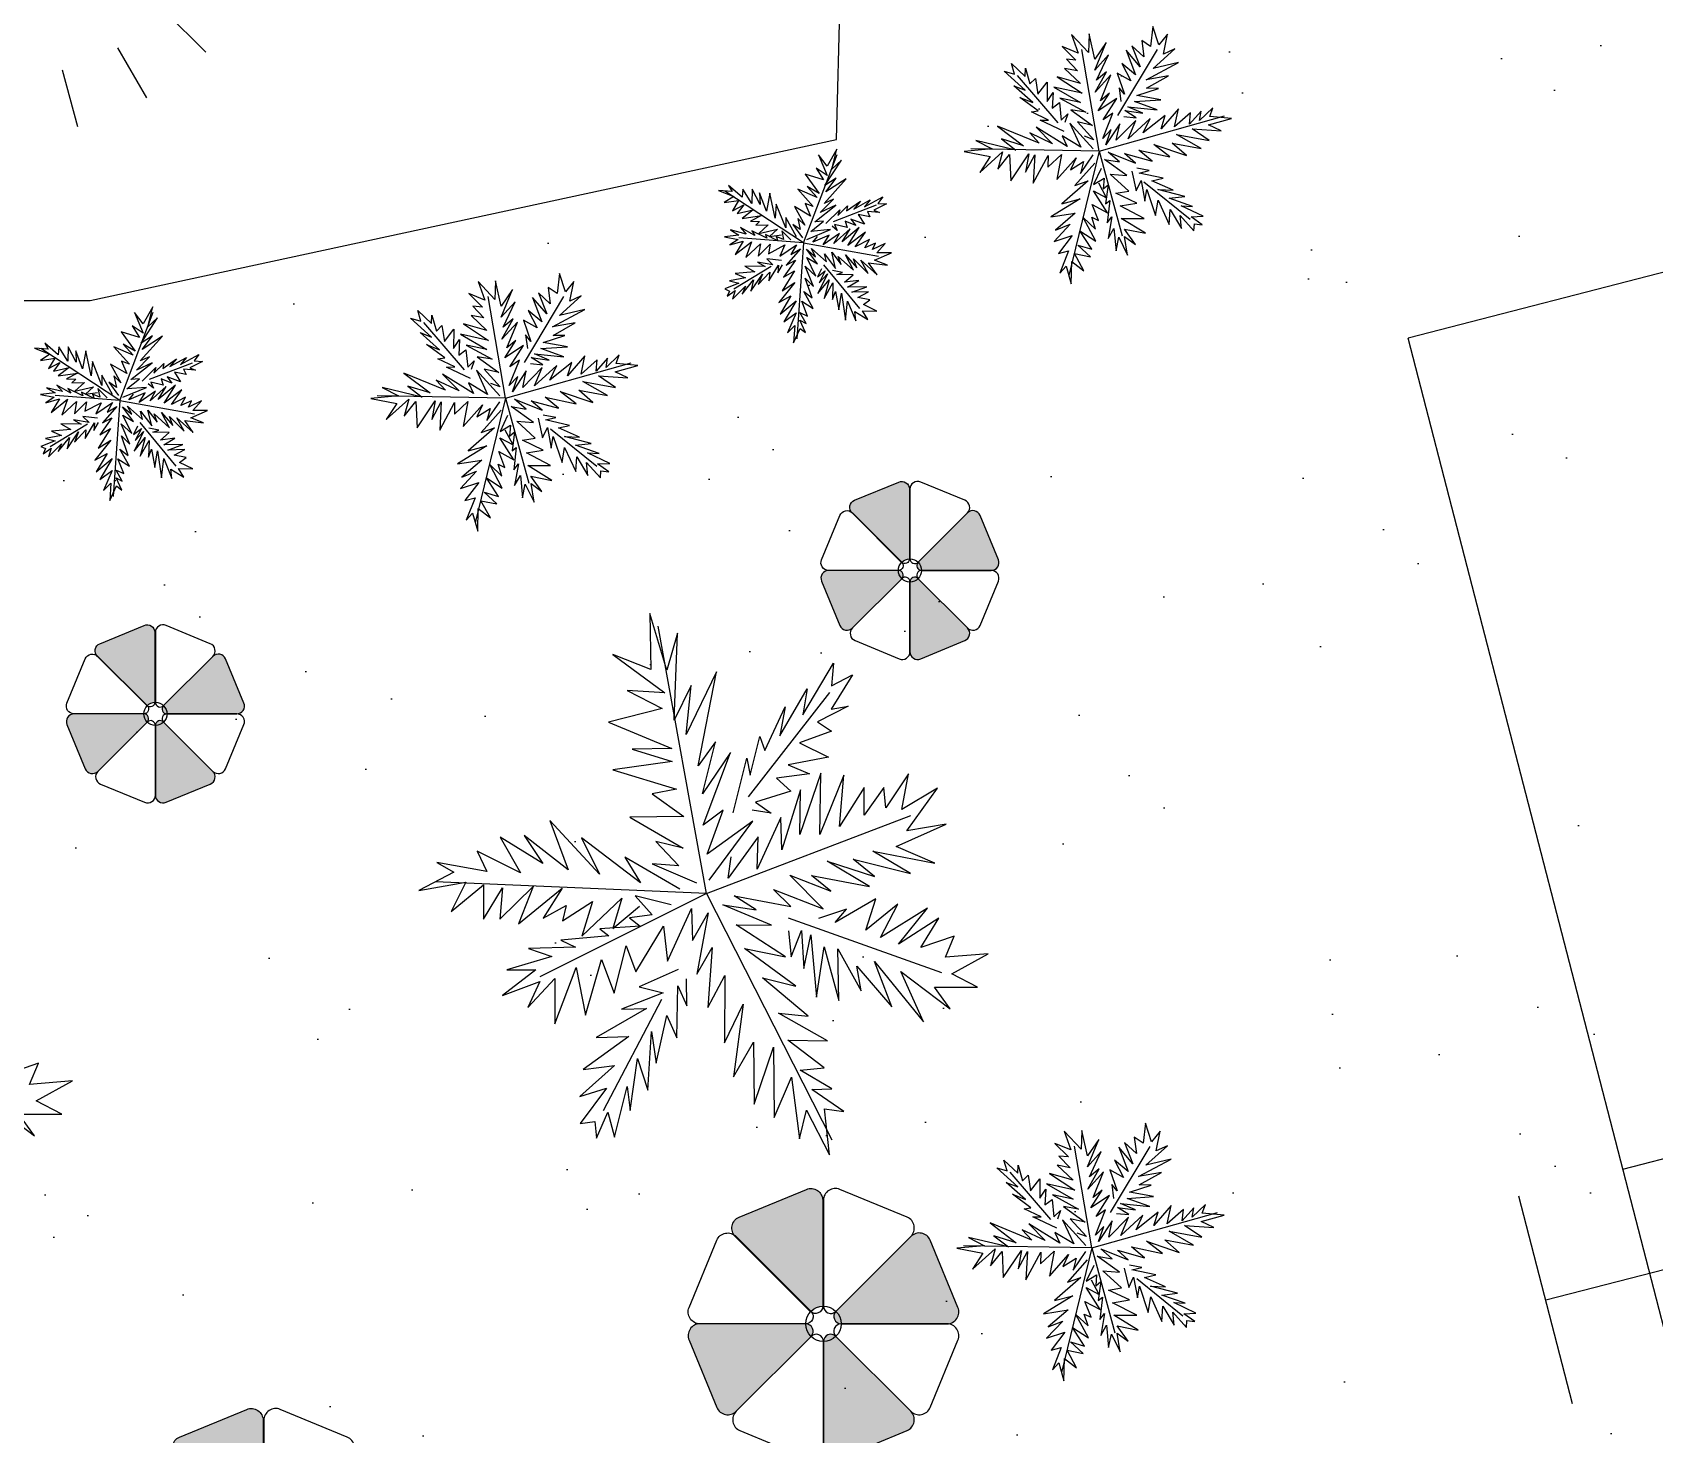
# Model space of a CAD drawing. Header units: millimetres. Extents: x 185 to 501, y 88 to 528.
# Drawn here: x 384.29 to 399.41, y 226.29 to 239.35 of the extents above; entities that cross this region are included whole.
import ezdxf

# ---------------------------------------------------------------- set-up
doc = ezdxf.new("R2010")
doc.units = ezdxf.units.MM
for name, color, linetype in [('arboles', 84, 'Continuous'), ('arena playa', 253, 'Continuous'), ('SITE_FURNISHINGS', 230, 'Continuous')]:
    doc.layers.add(name, color=color, linetype=linetype)
doc.styles.add('ATTR', font='romans.shx', dxfattribs={"width": 0.8, "height": 0.7})

# ---------------------------------------------------------------- blocks, each defined once
blk = doc.blocks.new('CLUMP1')
for p, q in [((1070.75, 2465.6), (1070.75, 2285.6)), ((885.4, 2257.375), (837.825, 2434.925)), ((1256.1, 2257.375), (1303.7, 2434.925)), ((711.55, 2187.775), (620.75, 2345.025)), ((1429.95, 2187.775), (1520.75, 2345.025)), ((562.975, 2073.4), (434.35, 2202)), ((1578.55, 2073.4), (1707.15, 2202)), ((448.45, 1924.875), (291.325, 2015.6)), ((1693.05, 1924.875), (1850.175, 2015.6)), ((374.4, 1752.2), (201.425, 1798.55)), ((1767.1, 1752.2), (1940.075, 1798.55)), ((170.75, 1565.6), (350.75, 1565.6)), ((1970.75, 1565.6), (1790.75, 1565.6)), ((20.75, 1490.6), (20.75, 1190.6)), ((-288.2, 1143.575), (-367.475, 1439.5)), ((329.7, 1143.575), (408.975, 1439.5)), ((1767.1, 1379.025), (1940.075, 1332.675)), ((-577.925, 1027.55), (-729.25, 1289.65)), ((619.425, 1027.55), (770.75, 1289.65)), ((-2229.25, 1190.6), (-2229.25, 950.6)), ((1693.05, 1206.325), (1850.175, 1115.6)), ((-2476.4, 912.975), (-2539.825, 1149.725)), ((-1982.1, 912.975), (-1918.65, 1149.725)), ((-2708.2, 820.15), (-2829.25, 1029.825)), ((-1750.3, 820.15), (-1629.25, 1029.825)), ((-825.575, 836.925), (-1039.9, 1051.275)), ((867.075, 836.925), (1081.4, 1051.275)), ((1578.55, 1057.825), (1707.15, 929.2)), ((1429.95, 943.45), (1520.75, 786.175)), ((-2906.3, 667.65), (-3077.775, 839.125)), ((-1552.2, 667.65), (-1380.725, 839.125)), ((-1016.4, 589.4), (-1278.3, 740.6)), ((1057.9, 589.4), (1319.8, 740.6)), ((-3058.975, 469.65), (-3268.475, 590.6)), ((-1139.825, 301.575), (-1428.125, 378.825)), ((1181.325, 301.575), (1469.625, 378.825)), ((-3157.725, 239.375), (-3388.35, 301.175)), ((-3429.25, -9.4), (-3189.25, -9.4)), ((-1479.25, -9.4), (-1179.25, -9.4)), ((1520.75, -9.4), (1220.75, -9.4)), ((-3157.725, -258.175), (-3388.35, -319.975)), ((-1139.825, -320.375), (-1428.125, -397.625)), ((1181.325, -320.375), (1469.625, -397.625)), ((-3058.975, -488.45), (-3268.475, -609.4)), ((-1016.4, -608.2), (-1278.3, -759.4)), ((1057.9, -608.2), (1319.8, -759.4)), ((-2906.3, -686.45), (-3077.775, -857.925)), ((-1552.2, -686.45), (-1380.725, -857.925)), ((-2708.2, -838.95), (-2829.25, -1048.625)), ((-1750.3, -838.95), (-1629.25, -1048.625)), ((-2476.4, -931.775), (-2539.825, -1168.5)), ((-1982.1, -931.775), (-1918.65, -1168.5)), ((-825.575, -855.725), (-1039.9, -1070.05)), ((867.075, -855.725), (1081.4, -1070.05)), ((-2229.25, -1209.4), (-2229.25, -969.4)), ((-577.925, -1046.35), (-729.25, -1308.425)), ((619.425, -1046.35), (770.75, -1308.425)), ((-288.2, -1162.375), (-367.475, -1458.275)), ((329.7, -1162.375), (408.975, -1458.275)), ((20.75, -1509.4), (20.75, -1209.4))]:
    blk.add_line(p, q)
for points in [[(1058.3, 1571.25), (1046.85, 1541.9), (1086.9, 1556.575)], [(0, 0), (-19.075, -48.9), (47.675, -24.45)], [(-2245.85, -1.875), (-2261.1, -41), (-2207.725, -21.425)]]:
    blk.add_lwpolyline(points, close=True)
at = {"style": 'ATTR', "width": 0.8, "flags": 9}
blk.add_attdef('ESTCODE', (0, 0), '', height=108, dxfattribs=at)

msp = doc.modelspace()

# ---------------------------------------------------------------- hatches: boundary and pattern name
for color, points in [(256, [(392.462, 235.098, 0.534511), (392.362, 235.164), (391.95, 234.994, 0.475071), (391.918, 234.886, -0.059116), (391.931, 234.876), (392.39, 234.416, -0.187719), (392.462, 234.448, 0.000562), (392.462, 234.448)]), (256, [(385.429, 233.761, 0.534511), (385.329, 233.828), (384.917, 233.657, 0.475071), (384.885, 233.549, -0.059116), (384.898, 233.539), (385.358, 233.08, -0.187719), (385.429, 233.111, 0.000562), (385.429, 233.111)]), (230, [(391.654, 228.47, 0.534511), (391.502, 228.571), (390.875, 228.312, 0.475071), (390.826, 228.148, -0.059116), (390.847, 228.132), (391.545, 227.434, -0.187719), (391.654, 227.482, 0.000562), (391.654, 227.482)]), (5, [(386.438, 226.419, 0.534511), (386.286, 226.52), (385.659, 226.261, 0.475071), (385.61, 226.097, -0.059116), (385.63, 226.081), (386.328, 225.383, -0.187719), (386.438, 225.431, 0.000562), (386.438, 225.431)])]:
    msp.add_hatch(color=color).paths.add_polyline_path(points)
h = msp.add_hatch(color=256)
edge = h.paths.add_edge_path()
edge.add_arc((392.575, 234.385), 0.0448, 135, 270)
edge.add_line((392.575, 234.34), (393.225, 234.34))
edge.add_arc((393.225, 234.412), 0.0723, 270, 382.5)
edge.add_line((393.291, 234.44), (393.121, 234.852))
edge.add_arc((393.054, 234.825), 0.0723, 22.5, 135)
edge.add_line((393.003, 234.876), (392.544, 234.416))
edge = h.paths.add_edge_path()
edge.add_arc((392.512, 234.232), 0.0448, 45, 180)
edge.add_line((392.467, 234.232), (392.467, 233.582))
edge.add_arc((392.539, 233.582), 0.0723, 180, 292.5)
edge.add_line((392.567, 233.515), (392.979, 233.686))
edge.add_arc((392.952, 233.753), 0.0723, 292.5, 405)
edge.add_line((393.003, 233.804), (392.544, 234.263))
edge = h.paths.add_edge_path()
edge.add_arc((391.88, 233.855), 0.0723, 202.5, 315)
edge.add_line((391.931, 233.804), (392.39, 234.263))
edge.add_arc((392.359, 234.295), 0.0448, 315, 450)
edge.add_line((392.359, 234.34), (391.709, 234.34))
edge.add_arc((391.709, 234.268), 0.0723, 90, 202.5)
edge.add_line((391.643, 234.24), (391.813, 233.828))
h = msp.add_hatch(color=256)
edge = h.paths.add_edge_path()
edge.add_arc((385.542, 233.048), 0.0448, 135, 270)
edge.add_line((385.542, 233.003), (386.192, 233.003))
edge.add_arc((386.192, 233.075), 0.0723, 270, 382.5)
edge.add_line((386.259, 233.103), (386.088, 233.515))
edge.add_arc((386.021, 233.488), 0.0723, 22.5, 135)
edge.add_line((385.97, 233.539), (385.511, 233.08))
edge = h.paths.add_edge_path()
edge.add_arc((385.479, 232.895), 0.0448, 45, 180)
edge.add_line((385.434, 232.895), (385.434, 232.245))
edge.add_arc((385.506, 232.245), 0.0723, 180, 292.5)
edge.add_line((385.534, 232.179), (385.946, 232.349))
edge.add_arc((385.919, 232.416), 0.0723, 292.5, 405)
edge.add_line((385.97, 232.467), (385.511, 232.927))
edge = h.paths.add_edge_path()
edge.add_arc((384.847, 232.519), 0.0723, 202.5, 315)
edge.add_line((384.898, 232.467), (385.358, 232.927))
edge.add_arc((385.326, 232.958), 0.0448, 315, 450)
edge.add_line((385.326, 233.003), (384.676, 233.003))
edge.add_arc((384.676, 232.931), 0.0723, 90, 202.5)
edge.add_line((384.61, 232.903), (384.78, 232.491))
h = msp.add_hatch(color=230)
edge = h.paths.add_edge_path()
edge.add_arc((391.825, 227.386), 0.0682, 135, 270)
edge.add_line((391.825, 227.318), (392.813, 227.318))
edge.add_arc((392.813, 227.428), 0.11, 270, 382.5)
edge.add_line((392.914, 227.47), (392.655, 228.097))
edge.add_arc((392.553, 228.054), 0.11, 22.5, 135)
edge.add_line((392.475, 228.132), (391.777, 227.434))
edge = h.paths.add_edge_path()
edge.add_arc((391.729, 227.153), 0.0682, 45, 180)
edge.add_line((391.661, 227.153), (391.661, 226.166))
edge.add_arc((391.771, 226.166), 0.11, 180, 292.5)
edge.add_line((391.813, 226.064), (392.44, 226.324))
edge.add_arc((392.398, 226.426), 0.11, 292.5, 405)
edge.add_line((392.475, 226.503), (391.777, 227.201))
edge = h.paths.add_edge_path()
edge.add_arc((390.769, 226.581), 0.11, 202.5, 315)
edge.add_line((390.847, 226.503), (391.545, 227.201))
edge.add_arc((391.496, 227.25), 0.0682, 315, 450)
edge.add_line((391.496, 227.318), (390.509, 227.318))
edge.add_arc((390.509, 227.208), 0.11, 90, 202.5)
edge.add_line((390.408, 227.166), (390.667, 226.539))
at = {"layer": 'arena playa'}
h = msp.add_hatch(dxfattribs=at)
h.set_pattern_fill('AR-SAND', color=256, scale=0.07, style=0)
h.set_pattern_definition([(37.5, (-1998.5492, 57.1), (-0.1120022, 3.4258927), [0, -2.70256, 0, -3.0226, 0, -2.88925]), (7.5, (-1998.5492, 57.1), (3.146663, 5.017776), [0, -1.45796, 0, -2.43586, 0, -0.93345]), (327.5, (-2000.7362, 57.1), (5.5369466, 0.0100603), [0, -0.889, 0, -3.2004, 0, -4.1783]), (317.5, (-2000.736, 57.1), (5.344895, 1.560505), [0, -0.4445, 0, -2.09804, 0, -2.4003])])
h.paths.add_polyline_path([(384.825, 236.855), (376.93, 236.855), (373.547, 232.348), (373.171, 227.091), (370.915, 220.143), (374.675, 215.449), (378.998, 203.807), (384.638, 202.117), (392.345, 206.248), (394.6, 210.942), (399.112, 213.383), (408.323, 211.881), (415.09, 216.012), (416.782, 220.143), (412.082, 227.278), (410.767, 232.724), (410.579, 238.732), (405.691, 245.868), (397.796, 247.558), (391.969, 245.68), (391.781, 238.357)])

# ---------------------------------------------------------------- linework, layer by layer
at = {"layer": 'arboles', "linetype": 'Continuous'}
for p, q in [((394.23, 238.248), (394.069, 239.196)), ((394.405, 238.579), (394.773, 239.194)), ((393.848, 238.512), (393.468, 238.952)), ((394.23, 238.248), (395.4, 238.576)), ((391.476, 237.392), (391.787, 238.217)), ((394.23, 238.248), (393.034, 238.268)), ((394.23, 238.248), (393.947, 237.088)), ((394.23, 238.248), (394.446, 237.457)), ((391.476, 237.392), (390.741, 237.876)), ((394.648, 237.963), (395.079, 237.615)), ((391.754, 237.591), (392.154, 237.746)), ((391.476, 237.392), (390.873, 237.439)), ((391.476, 237.392), (391.414, 236.499)), ((391.476, 237.392), (392.174, 237.269)), ((391.174, 237.173), (390.826, 236.96)), ((391.662, 237.188), (391.998, 236.78)), ((388.697, 235.946), (388.537, 236.894)), ((388.873, 236.277), (389.241, 236.892)), ((385.102, 235.923), (385.413, 236.747)), ((388.316, 236.209), (387.936, 236.65)), ((385.102, 235.923), (384.367, 236.407)), ((385.379, 236.122), (385.779, 236.276)), ((388.697, 235.946), (389.868, 236.274)), ((385.102, 235.923), (384.499, 235.969)), ((385.102, 235.923), (385.039, 235.029)), ((385.102, 235.923), (385.8, 235.799)), ((388.697, 235.946), (387.502, 235.966)), ((388.697, 235.946), (388.415, 234.785)), ((388.697, 235.946), (388.914, 235.154)), ((384.8, 235.703), (384.452, 235.491)), ((385.288, 235.719), (385.624, 235.311)), ((389.116, 235.66), (389.547, 235.312)), ((390.571, 231.33), (390.119, 233.821)), ((390.961, 232.231), (391.72, 233.202)), ((390.571, 231.33), (392.475, 232.056)), ((390.571, 231.33), (388.044, 231.437)), ((390.571, 231.33), (389.017, 230.553)), ((390.571, 231.33), (391.738, 229.034)), ((391.332, 231.102), (392.762, 230.592)), ((390.152, 230.342), (389.608, 229.303)), ((394.161, 228.026), (394, 228.974)), ((394.337, 228.357), (394.705, 228.972)), ((393.78, 228.29), (393.4, 228.73)), ((394.161, 228.026), (395.332, 228.354)), ((394.161, 228.026), (392.966, 228.046)), ((394.161, 228.026), (393.878, 226.865)), ((394.161, 228.026), (394.377, 227.234)), ((394.58, 227.74), (395.01, 227.393))]:
    msp.add_line(p, q, dxfattribs=at)
at = {"layer": 'arboles', "linetype": 'Continuous', "flags": 128}
for points in [[(394.248, 238.085), (394.178, 237.938), (394.276, 237.995), (394.269, 237.895), (394.314, 237.934), (394.29, 237.757), (394.329, 237.789), (394.306, 237.579), (394.35, 237.636), (394.314, 237.432), (394.368, 237.527), (394.388, 237.32), (394.413, 237.445), (394.495, 237.279), (394.467, 237.453), (394.569, 237.378), (394.466, 237.521), (394.661, 237.482), (394.437, 237.621), (394.65, 237.621), (394.425, 237.737), (394.581, 237.764), (394.387, 237.856), (394.507, 237.876), (394.334, 238.034), (394.489, 238.021), (394.281, 238.17), (394.421, 238.147), (394.314, 238.238), (394.57, 238.137), (394.468, 238.225), (394.723, 238.155), (394.6, 238.256), (394.889, 238.196), (394.739, 238.311), (395.044, 238.206), (394.912, 238.322), (395.18, 238.273), (394.951, 238.404), (395.255, 238.347), (395.096, 238.456), (395.368, 238.438), (395.251, 238.493), (395.463, 238.553), (395.261, 238.572), (395.289, 238.652), (395.166, 238.533), (395.18, 238.62), (395.073, 238.5), (395.083, 238.606), (394.933, 238.473), (394.97, 238.643), (394.808, 238.455), (394.847, 238.581), (394.642, 238.417), (394.707, 238.553), (394.5, 238.364), (394.571, 238.534), (394.39, 238.349), (394.422, 238.501), (394.293, 238.308), (394.343, 238.448), (394.264, 238.365), (394.359, 238.601), (394.269, 238.54), (394.396, 238.737), (394.222, 238.622), (394.326, 238.787), (394.243, 238.716), (394.34, 238.958), (394.194, 238.796), (394.3, 238.986), (394.207, 238.91), (394.319, 239.145), (394.191, 239.002), (394.296, 239.259), (394.19, 239.106), (394.137, 239.341), (394.132, 239.167), (393.974, 239.335), (394.036, 239.162), (393.887, 239.222), (394.014, 239.095), (393.925, 239.104), (394.027, 238.995), (393.908, 239.019), (394.055, 238.878), (393.838, 238.941), (394.072, 238.787), (393.809, 238.845), (394.055, 238.701), (393.864, 238.742), (394.106, 238.611), (393.966, 238.633), (394.168, 238.487), (394.029, 238.52), (394.182, 238.354), (394.093, 238.386)], [(394.461, 238.57), (394.576, 238.559), (394.47, 238.625), (394.637, 238.603), (394.498, 238.662), (394.772, 238.633), (394.56, 238.71), (394.806, 238.727), (394.581, 238.767), (394.782, 238.832), (394.673, 238.834), (394.878, 238.95), (394.667, 238.913), (394.97, 239.074), (394.734, 239.019), (394.936, 239.2), (394.829, 239.151), (394.867, 239.337), (394.787, 239.238), (394.732, 239.411), (394.71, 239.224), (394.627, 239.28), (394.647, 239.126), (394.536, 239.229), (394.613, 239.032), (394.483, 239.188), (394.569, 238.96), (394.441, 239.064), (394.525, 238.903), (394.398, 238.974), (394.466, 238.778), (394.417, 238.838), (394.433, 238.71)], [(393.904, 238.432), (393.68, 238.538), (393.757, 238.538), (393.599, 238.613), (393.663, 238.623), (393.492, 238.747), (393.613, 238.7), (393.434, 238.858), (393.542, 238.817), (393.344, 238.994), (393.441, 238.965), (393.412, 239.066), (393.542, 238.944), (393.544, 239.02), (393.585, 238.874), (393.637, 238.926), (393.66, 238.778), (393.747, 238.891), (393.745, 238.711), (393.802, 238.795), (393.793, 238.648), (393.86, 238.7), (393.877, 238.538), (393.938, 238.596), (393.91, 238.516)], [(394.175, 238.27), (393.958, 238.51), (394.061, 238.284), (393.885, 238.391), (393.931, 238.292), (393.642, 238.472), (393.796, 238.316), (393.583, 238.417), (393.671, 238.321), (393.283, 238.482), (393.526, 238.297), (393.319, 238.361), (393.454, 238.257), (393.081, 238.346), (393.232, 238.269), (392.973, 238.244), (393.216, 238.199), (393.117, 238.048), (393.328, 238.24), (393.286, 238.079), (393.394, 238.215), (393.406, 237.972), (393.575, 238.223), (393.543, 238.051), (393.63, 238.214), (393.616, 237.95), (393.755, 238.208), (393.753, 238.099), (393.879, 238.216), (393.835, 237.983), (394.015, 238.185), (393.962, 238.073), (394.086, 238.152), (394.056, 238.039), (394.175, 238.213)], [(391.505, 237.424), (391.725, 237.516), (391.543, 237.5), (391.661, 237.596), (391.58, 237.588), (391.777, 237.744), (391.631, 237.676), (391.754, 237.799), (391.666, 237.761), (391.873, 237.991), (391.684, 237.869), (391.78, 237.996), (391.675, 237.928), (391.829, 238.165), (391.738, 238.08), (391.785, 238.265), (391.694, 238.108), (391.614, 238.213), (391.694, 238.02), (391.593, 238.089), (391.661, 237.98), (391.489, 238.032), (391.621, 237.853), (391.51, 237.917), (391.601, 237.817), (391.421, 237.892), (391.566, 237.732), (391.491, 237.76), (391.541, 237.643), (391.39, 237.732), (391.486, 237.557), (391.421, 237.621), (391.445, 237.516), (391.374, 237.565), (391.466, 237.439)], [(394.189, 238.136), (394.003, 237.927), (394.128, 237.972), (393.882, 237.757), (394.054, 237.802), (393.781, 237.634), (394.008, 237.67), (393.823, 237.511), (393.959, 237.566), (393.81, 237.406), (393.98, 237.463), (393.85, 237.294), (393.946, 237.319), (393.864, 237.11), (393.922, 237.176), (393.97, 237.01), (393.975, 237.218), (394.088, 237.131), (394, 237.293), (394.15, 237.262), (394.031, 237.372), (394.163, 237.333), (394.051, 237.506), (394.199, 237.409), (394.082, 237.629), (394.195, 237.522), (394.161, 237.632), (394.223, 237.602), (394.166, 237.749), (394.307, 237.673), (394.177, 237.878), (394.3, 237.813), (394.227, 237.948)], [(394.534, 238.06), (394.574, 237.877), (394.621, 237.975), (394.656, 237.782), (394.674, 237.89), (394.756, 237.647), (394.78, 237.79), (394.884, 237.563), (394.893, 237.703), (394.997, 237.527), (394.985, 237.649), (395.114, 237.505), (395.118, 237.57), (395.191, 237.562), (395.088, 237.634), (395.201, 237.641), (394.994, 237.739), (395.101, 237.732), (394.883, 237.808), (395.028, 237.826), (394.778, 237.891), (394.919, 237.885), (394.722, 237.971), (394.827, 237.995), (394.603, 238.044), (394.697, 238.066), (394.581, 238.088)], [(391.409, 237.448), (391.31, 237.629), (391.31, 237.532), (391.221, 237.755), (391.21, 237.624), (391.162, 237.856), (391.13, 237.689), (391.066, 237.858), (391.07, 237.749), (390.996, 237.892), (390.993, 237.76), (390.908, 237.892), (390.902, 237.82), (390.777, 237.928), (390.809, 237.872), (390.681, 237.88), (390.825, 237.824), (390.736, 237.768), (390.87, 237.788), (390.812, 237.692), (390.918, 237.747), (390.858, 237.665), (391.006, 237.7), (390.902, 237.621), (391.083, 237.648), (390.981, 237.596), (391.066, 237.593), (391.029, 237.557), (391.146, 237.56), (391.058, 237.481), (391.232, 237.521), (391.157, 237.451), (391.269, 237.469)], [(391.684, 237.573), (391.814, 237.702), (391.795, 237.648), (391.886, 237.739), (391.877, 237.692), (392.006, 237.78), (391.943, 237.708), (392.097, 237.793), (392.042, 237.728), (392.214, 237.821), (392.169, 237.761), (392.247, 237.757), (392.13, 237.697), (392.182, 237.676), (392.07, 237.684), (392.094, 237.636), (391.985, 237.656), (392.042, 237.568), (391.917, 237.613), (391.962, 237.554), (391.862, 237.596), (391.881, 237.536), (391.765, 237.565), (391.79, 237.508), (391.741, 237.547)], [(391.358, 237.42), (391.273, 237.505), (391.289, 237.423), (391.221, 237.453), (391.237, 237.412), (391.121, 237.472), (391.133, 237.437), (390.993, 237.505), (391.021, 237.461), (390.889, 237.536), (390.941, 237.475), (390.793, 237.513), (390.873, 237.464), (390.738, 237.448), (390.866, 237.424), (390.788, 237.373), (390.913, 237.409), (390.837, 237.283), (390.99, 237.404), (390.936, 237.256), (391.073, 237.384), (391.053, 237.269), (391.165, 237.38), (391.149, 237.292), (391.302, 237.373), (391.255, 237.269), (391.409, 237.376), (391.358, 237.284), (391.448, 237.336), (391.314, 237.184), (391.401, 237.232), (391.289, 237.073), (391.39, 237.133), (391.277, 236.947), (391.393, 237.023), (391.245, 236.837), (391.358, 236.9), (391.258, 236.727), (391.406, 236.853), (391.291, 236.656), (391.406, 236.74), (391.325, 236.555), (391.393, 236.623), (391.382, 236.461), (391.445, 236.596), (391.494, 236.557), (391.442, 236.672), (391.499, 236.64), (391.442, 236.744), (391.513, 236.711), (391.458, 236.848), (391.566, 236.78), (391.477, 236.939), (391.554, 236.881), (391.491, 237.064), (391.569, 236.985), (391.489, 237.176), (391.59, 237.084), (391.506, 237.256), (391.604, 237.196), (391.502, 237.333), (391.587, 237.264), (391.549, 237.339), (391.689, 237.215), (391.669, 237.292), (391.774, 237.155), (391.738, 237.305), (391.826, 237.191), (391.798, 237.267), (391.941, 237.139), (391.866, 237.281), (391.971, 237.16), (391.941, 237.243), (392.077, 237.108), (392.009, 237.232), (392.162, 237.095), (392.081, 237.207), (392.258, 237.185), (392.138, 237.232), (392.294, 237.3), (392.158, 237.3), (392.237, 237.388), (392.117, 237.332), (392.146, 237.391), (392.045, 237.347), (392.091, 237.424), (391.957, 237.357), (392.054, 237.492), (391.889, 237.368), (391.995, 237.536), (391.834, 237.401), (391.91, 237.524), (391.758, 237.388), (391.809, 237.48), (391.658, 237.376), (391.714, 237.464), (391.562, 237.399), (391.606, 237.453)], [(391.27, 237.228), (391.133, 237.245), (391.19, 237.188), (391.047, 237.212), (391.118, 237.173), (390.929, 237.176), (391.021, 237.124), (390.839, 237.108), (390.933, 237.067), (390.785, 237.039), (390.873, 237.017), (390.741, 236.963), (390.785, 236.944), (390.762, 236.895), (390.837, 236.949), (390.814, 236.869), (390.933, 236.988), (390.902, 236.916), (391.009, 237.048), (390.985, 236.943), (391.092, 237.1), (391.053, 237.004), (391.162, 237.119), (391.152, 237.04), (391.242, 237.184), (391.234, 237.113), (391.278, 237.188)], [(388.929, 236.267), (389.044, 236.256), (388.938, 236.323), (389.105, 236.301), (388.966, 236.36), (389.24, 236.331), (389.028, 236.407), (389.274, 236.425), (389.049, 236.464), (389.25, 236.529), (389.141, 236.531), (389.346, 236.648), (389.135, 236.611), (389.438, 236.771), (389.201, 236.716), (389.404, 236.898), (389.297, 236.848), (389.335, 237.034), (389.255, 236.935), (389.2, 237.108), (389.178, 236.921), (389.094, 236.978), (389.115, 236.824), (389.004, 236.927), (389.081, 236.73), (388.95, 236.885), (389.036, 236.657), (388.909, 236.761), (388.993, 236.601), (388.866, 236.671), (388.934, 236.475), (388.885, 236.535), (388.901, 236.407)], [(391.642, 237.152), (391.606, 237.075), (391.678, 237.132), (391.621, 237.021), (391.697, 237.103), (391.609, 236.921), (391.714, 237.048), (391.666, 236.873), (391.749, 237.02), (391.744, 236.864), (391.773, 236.939), (391.803, 236.768), (391.829, 236.924), (391.866, 236.673), (391.886, 236.851), (391.962, 236.665), (391.954, 236.752), (392.073, 236.68), (392.025, 236.76), (392.158, 236.755), (392.034, 236.817), (392.094, 236.861), (391.982, 236.884), (392.081, 236.936), (391.925, 236.932), (392.065, 236.984), (391.886, 236.98), (391.99, 237.043), (391.858, 237.025), (391.938, 237.095), (391.785, 237.097), (391.839, 237.116), (391.746, 237.136)], [(388.716, 235.783), (388.646, 235.635), (388.744, 235.693), (388.736, 235.592), (388.782, 235.631), (388.758, 235.455), (388.797, 235.487), (388.774, 235.277), (388.818, 235.333), (388.782, 235.13), (388.836, 235.224), (388.856, 235.018), (388.881, 235.143), (388.963, 234.977), (388.935, 235.151), (389.037, 235.076), (388.934, 235.218), (389.129, 235.179), (388.905, 235.319), (389.118, 235.318), (388.893, 235.435), (389.049, 235.461), (388.855, 235.553), (388.975, 235.573), (388.802, 235.732), (388.957, 235.719), (388.749, 235.867), (388.889, 235.844), (388.782, 235.935), (389.038, 235.834), (388.936, 235.922), (389.19, 235.852), (389.068, 235.954), (389.357, 235.894), (389.207, 236.008), (389.512, 235.904), (389.38, 236.02), (389.647, 235.97), (389.419, 236.102), (389.723, 236.045), (389.564, 236.154), (389.836, 236.135), (389.718, 236.191), (389.931, 236.251), (389.729, 236.269), (389.757, 236.35), (389.634, 236.231), (389.648, 236.318), (389.541, 236.198), (389.551, 236.303), (389.401, 236.17), (389.438, 236.34), (389.276, 236.153), (389.315, 236.278), (389.11, 236.114), (389.175, 236.251), (388.968, 236.061), (389.039, 236.232), (388.858, 236.046), (388.89, 236.199), (388.761, 236.005), (388.811, 236.146), (388.732, 236.063), (388.827, 236.299), (388.737, 236.237), (388.864, 236.435), (388.69, 236.32), (388.794, 236.484), (388.711, 236.414), (388.808, 236.655), (388.662, 236.494), (388.768, 236.684), (388.675, 236.608), (388.786, 236.843), (388.658, 236.699), (388.764, 236.957), (388.658, 236.803), (388.605, 237.039), (388.599, 236.864), (388.442, 237.032), (388.504, 236.859), (388.355, 236.92), (388.482, 236.793), (388.393, 236.802), (388.495, 236.693), (388.376, 236.716), (388.523, 236.576), (388.306, 236.639), (388.54, 236.484), (388.277, 236.542), (388.523, 236.399), (388.331, 236.439), (388.574, 236.308), (388.434, 236.331), (388.636, 236.185), (388.497, 236.217), (388.649, 236.051), (388.561, 236.083)], [(385.131, 235.955), (385.351, 236.046), (385.168, 236.031), (385.287, 236.127), (385.206, 236.119), (385.403, 236.275), (385.257, 236.207), (385.379, 236.33), (385.291, 236.292), (385.499, 236.522), (385.31, 236.399), (385.406, 236.527), (385.301, 236.459), (385.455, 236.695), (385.364, 236.61), (385.411, 236.796), (385.32, 236.639), (385.239, 236.744), (385.32, 236.55), (385.219, 236.62), (385.287, 236.511), (385.115, 236.563), (385.247, 236.383), (385.135, 236.448), (385.227, 236.347), (385.047, 236.423), (385.192, 236.262), (385.117, 236.291), (385.167, 236.174), (385.016, 236.262), (385.112, 236.087), (385.047, 236.152), (385.071, 236.046), (385, 236.095), (385.091, 235.969)], [(388.372, 236.129), (388.148, 236.235), (388.225, 236.236), (388.067, 236.311), (388.131, 236.32), (387.96, 236.445), (388.081, 236.397), (387.902, 236.556), (388.009, 236.515), (387.812, 236.692), (387.909, 236.663), (387.88, 236.763), (388.009, 236.642), (388.012, 236.718), (388.053, 236.571), (388.104, 236.624), (388.128, 236.475), (388.215, 236.588), (388.213, 236.408), (388.27, 236.492), (388.261, 236.346), (388.328, 236.397), (388.345, 236.235), (388.406, 236.294), (388.378, 236.213)], [(385.035, 235.979), (384.935, 236.16), (384.935, 236.062), (384.847, 236.286), (384.836, 236.155), (384.787, 236.387), (384.756, 236.22), (384.691, 236.388), (384.696, 236.28), (384.622, 236.423), (384.619, 236.291), (384.534, 236.423), (384.528, 236.35), (384.403, 236.459), (384.435, 236.402), (384.307, 236.41), (384.45, 236.355), (384.362, 236.298), (384.496, 236.319), (384.438, 236.223), (384.543, 236.278), (384.483, 236.196), (384.631, 236.231), (384.528, 236.152), (384.709, 236.179), (384.606, 236.127), (384.691, 236.124), (384.655, 236.087), (384.772, 236.091), (384.683, 236.012), (384.858, 236.051), (384.783, 235.982), (384.894, 235.999)], [(385.31, 236.103), (385.439, 236.232), (385.42, 236.179), (385.512, 236.27), (385.502, 236.223), (385.631, 236.311), (385.568, 236.239), (385.723, 236.324), (385.668, 236.259), (385.839, 236.352), (385.795, 236.292), (385.872, 236.287), (385.756, 236.228), (385.808, 236.207), (385.696, 236.215), (385.72, 236.166), (385.611, 236.187), (385.668, 236.098), (385.543, 236.144), (385.587, 236.084), (385.488, 236.127), (385.507, 236.067), (385.391, 236.095), (385.416, 236.039), (385.367, 236.078)], [(388.643, 235.968), (388.426, 236.207), (388.529, 235.981), (388.353, 236.088), (388.399, 235.989), (388.11, 236.17), (388.264, 236.013), (388.051, 236.114), (388.139, 236.019), (387.75, 236.179), (387.994, 235.994), (387.787, 236.058), (387.922, 235.955), (387.549, 236.044), (387.7, 235.966), (387.441, 235.941), (387.684, 235.897), (387.585, 235.746), (387.796, 235.937), (387.754, 235.777), (387.862, 235.913), (387.874, 235.67), (388.043, 235.921), (388.011, 235.748), (388.098, 235.911), (388.084, 235.647), (388.223, 235.906), (388.221, 235.796), (388.347, 235.914), (388.303, 235.68), (388.483, 235.883), (388.43, 235.771), (388.554, 235.849), (388.524, 235.736), (388.643, 235.911)], [(384.984, 235.95), (384.899, 236.035), (384.915, 235.954), (384.847, 235.984), (384.863, 235.943), (384.746, 236.002), (384.759, 235.968), (384.619, 236.035), (384.647, 235.991), (384.515, 236.067), (384.567, 236.006), (384.419, 236.043), (384.499, 235.995), (384.364, 235.979), (384.491, 235.955), (384.414, 235.903), (384.539, 235.939), (384.463, 235.813), (384.616, 235.935), (384.562, 235.787), (384.699, 235.914), (384.679, 235.799), (384.791, 235.911), (384.775, 235.823), (384.928, 235.903), (384.88, 235.799), (385.035, 235.906), (384.984, 235.815), (385.074, 235.867), (384.94, 235.714), (385.027, 235.763), (384.915, 235.604), (385.016, 235.664), (384.902, 235.478), (385.019, 235.554), (384.871, 235.368), (384.984, 235.431), (384.883, 235.258), (385.031, 235.384), (384.917, 235.187), (385.031, 235.27), (384.951, 235.086), (385.019, 235.154), (385.008, 234.991), (385.071, 235.127), (385.12, 235.088), (385.068, 235.202), (385.124, 235.171), (385.068, 235.275), (385.139, 235.242), (385.083, 235.379), (385.192, 235.311), (385.102, 235.47), (385.18, 235.412), (385.117, 235.595), (385.195, 235.516), (385.115, 235.706), (385.216, 235.615), (385.132, 235.787), (385.23, 235.727), (385.128, 235.864), (385.213, 235.795), (385.175, 235.87), (385.315, 235.746), (385.294, 235.823), (385.4, 235.686), (385.364, 235.835), (385.452, 235.722), (385.424, 235.798), (385.567, 235.67), (385.491, 235.812), (385.597, 235.691), (385.567, 235.774), (385.702, 235.639), (385.635, 235.763), (385.787, 235.626), (385.707, 235.738), (385.883, 235.716), (385.764, 235.763), (385.92, 235.831), (385.784, 235.831), (385.863, 235.919), (385.743, 235.862), (385.772, 235.922), (385.671, 235.878), (385.716, 235.955), (385.583, 235.887), (385.68, 236.023), (385.515, 235.898), (385.62, 236.067), (385.46, 235.932), (385.535, 236.054), (385.384, 235.919), (385.435, 236.01), (385.283, 235.906), (385.34, 235.995), (385.187, 235.93), (385.231, 235.984)], [(384.896, 235.758), (384.759, 235.776), (384.816, 235.719), (384.672, 235.743), (384.743, 235.703), (384.554, 235.706), (384.647, 235.654), (384.465, 235.639), (384.559, 235.598), (384.411, 235.569), (384.499, 235.547), (384.367, 235.494), (384.411, 235.475), (384.387, 235.426), (384.463, 235.48), (384.439, 235.399), (384.559, 235.519), (384.528, 235.447), (384.635, 235.579), (384.611, 235.473), (384.718, 235.631), (384.679, 235.535), (384.787, 235.65), (384.778, 235.571), (384.868, 235.714), (384.86, 235.643), (384.904, 235.719)], [(388.657, 235.834), (388.471, 235.624), (388.596, 235.669), (388.35, 235.454), (388.522, 235.5), (388.249, 235.332), (388.476, 235.368), (388.29, 235.208), (388.427, 235.264), (388.278, 235.104), (388.448, 235.16), (388.318, 234.991), (388.414, 235.016), (388.332, 234.808), (388.39, 234.874), (388.438, 234.707), (388.443, 234.916), (388.556, 234.829), (388.468, 234.99), (388.618, 234.96), (388.499, 235.069), (388.631, 235.03), (388.519, 235.204), (388.667, 235.107), (388.55, 235.326), (388.663, 235.219), (388.629, 235.329), (388.691, 235.299), (388.634, 235.447), (388.775, 235.37), (388.645, 235.576), (388.768, 235.511), (388.695, 235.646)], [(389.002, 235.758), (389.042, 235.575), (389.089, 235.673), (389.124, 235.479), (389.142, 235.588), (389.224, 235.345), (389.248, 235.487), (389.352, 235.261), (389.361, 235.4), (389.465, 235.224), (389.453, 235.347), (389.582, 235.202), (389.586, 235.267), (389.659, 235.259), (389.556, 235.332), (389.669, 235.338), (389.462, 235.436), (389.569, 235.429), (389.351, 235.506), (389.496, 235.524), (389.246, 235.589), (389.387, 235.582), (389.19, 235.668), (389.295, 235.692), (389.071, 235.742), (389.165, 235.764), (389.049, 235.786)], [(385.268, 235.683), (385.231, 235.606), (385.304, 235.662), (385.247, 235.552), (385.323, 235.634), (385.235, 235.451), (385.34, 235.579), (385.291, 235.404), (385.375, 235.55), (385.37, 235.395), (385.398, 235.47), (385.428, 235.299), (385.455, 235.454), (385.491, 235.204), (385.512, 235.382), (385.587, 235.196), (385.579, 235.283), (385.699, 235.21), (385.65, 235.291), (385.784, 235.286), (385.66, 235.347), (385.72, 235.391), (385.608, 235.415), (385.707, 235.467), (385.551, 235.462), (385.691, 235.514), (385.512, 235.511), (385.616, 235.574), (385.483, 235.555), (385.564, 235.626), (385.411, 235.628), (385.465, 235.647), (385.372, 235.667)], [(390.595, 231.452), (391.003, 232.003), (390.576, 231.694), (390.725, 232.105), (390.539, 231.967), (390.794, 232.642), (390.533, 232.259), (390.654, 232.743), (390.493, 232.52), (390.665, 233.394), (390.381, 232.812), (390.429, 233.268), (390.269, 232.945), (390.301, 233.756), (390.201, 233.411), (390.043, 233.939), (390.051, 233.416), (389.697, 233.557), (390.181, 233.199), (389.83, 233.221), (390.158, 233.053), (389.658, 232.927), (390.249, 232.68), (389.878, 232.674), (390.252, 232.56), (389.698, 232.481), (390.292, 232.3), (390.064, 232.258), (390.36, 232.045), (389.857, 232.039), (390.353, 231.75), (390.098, 231.814), (390.312, 231.588), (390.065, 231.604), (390.477, 231.428)], [(390.819, 232.082), (390.946, 232.591), (390.979, 232.431), (391.069, 232.791), (391.115, 232.661), (391.303, 233.069), (391.255, 232.797), (391.51, 233.235), (391.47, 232.995), (391.755, 233.477), (391.735, 233.265), (391.932, 233.367), (391.734, 233.047), (391.892, 233.074), (391.605, 232.928), (391.735, 232.842), (391.437, 232.732), (391.707, 232.599), (391.333, 232.527), (391.53, 232.445), (391.222, 232.403), (391.357, 232.283), (391.028, 232.181), (391.174, 232.079), (390.996, 232.104)], [(390.241, 231.224), (389.905, 231.308), (390.065, 231.129), (389.854, 231.103), (389.953, 231.025), (389.577, 231), (389.66, 230.933), (389.214, 230.893), (389.349, 230.827), (388.911, 230.817), (389.13, 230.743), (388.709, 230.617), (388.979, 230.616), (388.669, 230.377), (389.018, 230.507), (388.905, 230.265), (389.158, 230.538), (389.158, 230.115), (389.355, 230.64), (389.442, 230.196), (389.591, 230.713), (389.711, 230.399), (389.821, 230.84), (389.913, 230.6), (390.171, 231.023), (390.208, 230.697), (390.43, 231.189), (390.441, 230.89), (390.585, 231.15), (390.481, 230.576), (390.622, 230.824), (390.582, 230.267), (390.742, 230.563), (390.737, 229.938), (390.912, 230.296), (390.822, 229.619), (391.008, 229.942), (391.016, 229.366), (391.195, 229.896), (391.202, 229.24), (391.362, 229.616), (391.437, 229.043), (391.503, 229.31), (391.716, 228.894), (391.671, 229.321), (391.85, 229.296), (391.552, 229.503), (391.738, 229.509), (391.445, 229.681), (391.668, 229.704), (391.33, 229.961), (391.698, 229.954), (391.242, 230.214), (391.518, 230.184), (391.093, 230.542), (391.403, 230.464), (390.924, 230.815), (391.307, 230.739), (390.848, 231.038), (391.177, 231.035), (390.722, 231.222), (391.034, 231.177), (390.829, 231.307), (391.358, 231.207), (391.194, 231.367), (391.657, 231.186), (391.346, 231.501), (391.731, 231.352), (391.55, 231.496), (392.091, 231.393), (391.696, 231.631), (392.135, 231.488), (391.938, 231.65), (392.472, 231.516), (392.121, 231.723), (392.7, 231.611), (392.337, 231.768), (392.804, 231.974), (392.439, 231.913), (392.724, 232.311), (392.39, 232.111), (392.454, 232.444), (392.242, 232.128), (392.224, 232.317), (392.041, 232.06), (392.039, 232.317), (391.809, 231.953), (391.85, 232.431), (391.626, 231.88), (391.637, 232.451), (391.441, 231.88), (391.446, 232.294), (391.273, 231.737), (391.263, 232.037), (391.043, 231.557), (391.053, 231.858), (390.772, 231.473), (390.801, 231.67)], [(390.323, 231.368), (389.811, 231.668), (389.955, 231.427), (389.407, 231.848), (389.573, 231.51), (389.111, 232.008), (389.28, 231.55), (388.871, 231.87), (389.044, 231.609), (388.649, 231.853), (388.837, 231.522), (388.432, 231.723), (388.523, 231.535), (388.056, 231.619), (388.217, 231.526), (387.891, 231.357), (388.326, 231.433), (388.192, 231.162), (388.492, 231.411), (388.491, 231.088), (388.669, 231.38), (388.643, 231.089), (388.956, 231.393), (388.817, 231.046), (389.224, 231.379), (389.048, 231.1), (389.262, 231.218), (389.227, 231.075), (389.509, 231.255), (389.408, 230.931), (389.781, 231.286), (389.697, 231.003), (389.947, 231.211)], [(391.335, 230.982), (391.36, 230.739), (391.455, 230.985), (391.478, 230.63), (391.543, 230.943), (391.596, 230.363), (391.667, 230.833), (391.805, 230.33), (391.795, 230.814), (392.013, 230.423), (391.972, 230.651), (392.299, 230.272), (392.135, 230.696), (392.594, 230.132), (392.381, 230.601), (392.842, 230.255), (392.695, 230.457), (393.097, 230.455), (392.858, 230.581), (393.195, 230.767), (392.798, 230.735), (392.88, 230.932), (392.569, 230.825), (392.737, 231.1), (392.36, 230.858), (392.629, 231.193), (392.191, 230.92), (392.354, 231.229), (392.056, 230.987), (392.149, 231.28), (391.77, 231.058), (391.874, 231.184), (391.615, 231.097)], [(390.307, 230.62), (389.944, 230.46), (390.167, 230.404), (389.779, 230.25), (390.012, 230.258), (389.541, 229.986), (389.847, 229.996), (389.42, 229.687), (389.713, 229.725), (389.39, 229.437), (389.64, 229.513), (389.393, 229.185), (389.53, 229.204), (389.544, 229.049), (389.651, 229.292), (389.712, 229.059), (389.83, 229.531), (389.859, 229.306), (389.928, 229.791), (390.025, 229.496), (390.057, 230.042), (390.102, 229.747), (390.2, 230.191), (390.293, 229.983), (390.302, 230.469), (390.388, 230.283), (390.385, 230.534)], [(383.846, 229.417), (384.307, 229.07), (384.16, 229.272), (384.562, 229.271), (384.323, 229.396), (384.66, 229.583), (384.262, 229.55), (384.345, 229.747), (384.034, 229.64)], [(394.18, 227.863), (394.11, 227.715), (394.207, 227.773), (394.2, 227.673), (394.245, 227.712), (394.222, 227.535), (394.26, 227.567), (394.238, 227.357), (394.281, 227.414), (394.245, 227.21), (394.3, 227.304), (394.319, 227.098), (394.345, 227.223), (394.427, 227.057), (394.399, 227.231), (394.5, 227.156), (394.397, 227.298), (394.593, 227.259), (394.368, 227.399), (394.582, 227.398), (394.356, 227.515), (394.512, 227.542), (394.318, 227.633), (394.438, 227.654), (394.266, 227.812), (394.42, 227.799), (394.213, 227.947), (394.353, 227.925), (394.245, 228.016), (394.502, 227.914), (394.4, 228.003), (394.654, 227.933), (394.531, 228.034), (394.821, 227.974), (394.671, 228.088), (394.976, 227.984), (394.844, 228.1), (395.111, 228.051), (394.882, 228.182), (395.187, 228.125), (395.027, 228.234), (395.299, 228.216), (395.182, 228.271), (395.394, 228.331), (395.192, 228.35), (395.22, 228.43), (395.097, 228.311), (395.112, 228.398), (395.005, 228.278), (395.015, 228.384), (394.865, 228.251), (394.902, 228.421), (394.739, 228.233), (394.779, 228.358), (394.574, 228.194), (394.639, 228.331), (394.432, 228.141), (394.503, 228.312), (394.321, 228.127), (394.353, 228.279), (394.225, 228.086), (394.275, 228.226), (394.195, 228.143), (394.29, 228.379), (394.201, 228.318), (394.328, 228.515), (394.153, 228.4), (394.258, 228.565), (394.174, 228.494), (394.272, 228.735), (394.125, 228.574), (394.232, 228.764), (394.139, 228.688), (394.25, 228.923), (394.122, 228.78), (394.227, 229.037), (394.121, 228.884), (394.069, 229.119), (394.063, 228.945), (393.905, 229.113), (393.967, 228.94), (393.818, 229), (393.946, 228.873), (393.856, 228.882), (393.959, 228.773), (393.839, 228.796), (393.987, 228.656), (393.769, 228.719), (394.004, 228.565), (393.74, 228.623), (393.987, 228.479), (393.795, 228.52), (394.037, 228.388), (393.897, 228.411), (394.099, 228.265), (393.961, 228.297), (394.113, 228.132), (394.024, 228.164)], [(394.392, 228.347), (394.507, 228.336), (394.402, 228.403), (394.569, 228.381), (394.429, 228.44), (394.703, 228.411), (394.492, 228.487), (394.738, 228.505), (394.512, 228.545), (394.714, 228.61), (394.604, 228.612), (394.81, 228.728), (394.598, 228.691), (394.902, 228.852), (394.665, 228.797), (394.868, 228.978), (394.761, 228.929), (394.799, 229.115), (394.718, 229.015), (394.663, 229.189), (394.642, 229.002), (394.558, 229.058), (394.579, 228.904), (394.467, 229.007), (394.544, 228.81), (394.414, 228.966), (394.5, 228.738), (394.372, 228.842), (394.457, 228.681), (394.329, 228.752), (394.397, 228.556), (394.349, 228.615), (394.365, 228.487)], [(393.836, 228.21), (393.612, 228.316), (393.689, 228.316), (393.53, 228.391), (393.595, 228.4), (393.423, 228.525), (393.545, 228.478), (393.365, 228.636), (393.473, 228.595), (393.276, 228.772), (393.373, 228.743), (393.343, 228.844), (393.473, 228.722), (393.475, 228.798), (393.516, 228.652), (393.568, 228.704), (393.592, 228.556), (393.678, 228.669), (393.677, 228.489), (393.733, 228.572), (393.724, 228.426), (393.792, 228.478), (393.809, 228.316), (393.87, 228.374), (393.842, 228.294)], [(394.107, 228.048), (393.889, 228.288), (393.993, 228.062), (393.816, 228.169), (393.863, 228.07), (393.574, 228.25), (393.727, 228.094), (393.514, 228.195), (393.603, 228.099), (393.214, 228.26), (393.457, 228.074), (393.25, 228.139), (393.385, 228.035), (393.013, 228.124), (393.163, 228.046), (392.904, 228.022), (393.147, 227.977), (393.049, 227.826), (393.26, 228.017), (393.217, 227.857), (393.325, 227.993), (393.337, 227.75), (393.506, 228.001), (393.475, 227.829), (393.562, 227.991), (393.547, 227.728), (393.686, 227.986), (393.685, 227.876), (393.81, 227.994), (393.767, 227.761), (393.946, 227.963), (393.893, 227.851), (394.017, 227.93), (393.987, 227.817), (394.107, 227.991)], [(394.12, 227.914), (393.934, 227.705), (394.059, 227.749), (393.814, 227.535), (393.986, 227.58), (393.712, 227.412), (393.94, 227.448), (393.754, 227.289), (393.891, 227.344), (393.741, 227.184), (393.912, 227.241), (393.782, 227.072), (393.877, 227.097), (393.795, 226.888), (393.853, 226.954), (393.901, 226.788), (393.906, 226.996), (394.019, 226.909), (393.932, 227.071), (394.081, 227.04), (393.963, 227.15), (394.095, 227.111), (393.983, 227.284), (394.131, 227.187), (394.014, 227.406), (394.127, 227.299), (394.092, 227.409), (394.155, 227.38), (394.098, 227.527), (394.239, 227.45), (394.108, 227.656), (394.231, 227.591), (394.158, 227.726)], [(394.465, 227.838), (394.506, 227.655), (394.552, 227.753), (394.588, 227.559), (394.606, 227.668), (394.688, 227.425), (394.712, 227.568), (394.815, 227.341), (394.825, 227.481), (394.928, 227.305), (394.916, 227.427), (395.045, 227.283), (395.049, 227.348), (395.122, 227.34), (395.019, 227.412), (395.133, 227.418), (394.925, 227.517), (395.032, 227.51), (394.814, 227.586), (394.96, 227.604), (394.71, 227.669), (394.85, 227.662), (394.654, 227.749), (394.759, 227.773), (394.535, 227.822), (394.629, 227.844), (394.512, 227.866)]]:
    msp.add_lwpolyline(points, dxfattribs=at)
at = {"layer": 'arena playa'}
for p, q in [((391.781, 238.357), (391.969, 245.68)), ((391.781, 238.357), (391.969, 245.68)), ((405.823, 238.756), (397.109, 236.504)), ((384.825, 236.855), (391.781, 238.357)), ((384.825, 236.855), (391.781, 238.357)), ((376.93, 236.855), (384.825, 236.855)), ((376.93, 236.855), (384.825, 236.855)), ((401.613, 219.077), (397.109, 236.504)), ((399.111, 228.759), (407.825, 231.011)), ((398.393, 227.541), (409.043, 230.293)), ((398.643, 226.572), (398.143, 228.509))]:
    msp.add_line(p, q, dxfattribs=at)
at = {"layer": 'SITE_FURNISHINGS', "color": 7, "linetype": 'Continuous'}
for points in [[(392.462, 234.448, -0.668179), (392.386, 234.416), (391.927, 234.876, -0.534511), (391.95, 234.994), (392.362, 235.164, -0.534511), (392.462, 235.098)], [(392.467, 234.448, 0.668179), (392.544, 234.416), (393.003, 234.876, 0.534511), (392.979, 234.994), (392.567, 235.164, 0.534511), (392.467, 235.098)], [(392.39, 234.416, -0.668179), (392.359, 234.34), (391.709, 234.34, -0.534511), (391.643, 234.44), (391.813, 234.852, -0.534511), (391.931, 234.876)], [(392.544, 234.416, 0.668179), (392.575, 234.34), (393.225, 234.34, 0.534511), (393.291, 234.44), (393.121, 234.852, 0.534511), (393.003, 234.876)], [(392.359, 234.34, -1), (392.575, 234.34, -1)], [(391.813, 233.828, 0.534511), (391.931, 233.804), (392.39, 234.263, 0.668179), (392.359, 234.34), (391.709, 234.34, 0.534511), (391.643, 234.24)], [(392.467, 234.232, 0.668179), (392.39, 234.263), (391.931, 233.804, 0.534511), (391.955, 233.686), (392.367, 233.515, 0.534511), (392.467, 233.582)], [(392.544, 234.263, 0.668179), (392.467, 234.232), (392.467, 233.582, 0.534511), (392.567, 233.515), (392.979, 233.686, 0.534511), (393.003, 233.804)], [(392.575, 234.34, 0.668179), (392.544, 234.263), (393.003, 233.804, 0.534511), (393.121, 233.828), (393.291, 234.24, 0.534511), (393.225, 234.34)], [(385.429, 233.111, -0.668179), (385.353, 233.08), (384.894, 233.539, -0.534511), (384.917, 233.657), (385.329, 233.828, -0.534511), (385.429, 233.761)], [(385.434, 233.111, 0.668179), (385.511, 233.08), (385.97, 233.539, 0.534511), (385.946, 233.657), (385.534, 233.828, 0.534511), (385.434, 233.761)], [(385.358, 233.08, -0.668179), (385.326, 233.003), (384.676, 233.003, -0.534511), (384.61, 233.103), (384.78, 233.515, -0.534511), (384.898, 233.539)], [(385.511, 233.08, 0.668179), (385.542, 233.003), (386.192, 233.003, 0.534511), (386.259, 233.103), (386.088, 233.515, 0.534511), (385.97, 233.539)], [(384.78, 232.491, 0.534511), (384.898, 232.467), (385.358, 232.927, 0.668179), (385.326, 233.003), (384.676, 233.003, 0.534511), (384.61, 232.903)], [(385.326, 233.003, -1), (385.542, 233.003, -1)], [(385.542, 233.003, 0.668179), (385.511, 232.927), (385.97, 232.467, 0.534511), (386.088, 232.491), (386.259, 232.903, 0.534511), (386.192, 233.003)], [(385.434, 232.895, 0.668179), (385.358, 232.927), (384.898, 232.467, 0.534511), (384.922, 232.349), (385.334, 232.179, 0.534511), (385.434, 232.245)], [(385.511, 232.927, 0.668179), (385.434, 232.895), (385.434, 232.245, 0.534511), (385.534, 232.179), (385.946, 232.349, 0.534511), (385.97, 232.467)]]:
    msp.add_lwpolyline(points, format="xyb", close=True, dxfattribs=at)
at = {"layer": 'SITE_FURNISHINGS', "color": 230, "linetype": 'Continuous'}
for points in [[(391.654, 227.482, -0.668179), (391.538, 227.434), (390.839, 228.132, -0.534511), (390.875, 228.312), (391.502, 228.571, -0.534511), (391.654, 228.47)], [(391.661, 227.482, 0.668179), (391.777, 227.434), (392.475, 228.132, 0.534511), (392.44, 228.312), (391.813, 228.571, 0.534511), (391.661, 228.47)], [(391.545, 227.434, -0.668179), (391.496, 227.318), (390.509, 227.318, -0.534511), (390.408, 227.47), (390.667, 228.097, -0.534511), (390.847, 228.132)], [(391.777, 227.434, 0.668179), (391.825, 227.318), (392.813, 227.318, 0.534511), (392.914, 227.47), (392.655, 228.097, 0.534511), (392.475, 228.132)], [(391.496, 227.318, -1), (391.825, 227.318, -1)], [(390.667, 226.539, 0.534511), (390.847, 226.503), (391.545, 227.201, 0.668179), (391.496, 227.318), (390.509, 227.318, 0.534511), (390.408, 227.166)], [(391.825, 227.318, 0.668179), (391.777, 227.201), (392.475, 226.503, 0.534511), (392.655, 226.539), (392.914, 227.166, 0.534511), (392.813, 227.318)], [(391.661, 227.153, 0.668179), (391.545, 227.201), (390.847, 226.503, 0.534511), (390.882, 226.324), (391.509, 226.064, 0.534511), (391.661, 226.166)], [(391.777, 227.201, 0.668179), (391.661, 227.153), (391.661, 226.166, 0.534511), (391.813, 226.064), (392.44, 226.324, 0.534511), (392.475, 226.503)]]:
    msp.add_lwpolyline(points, format="xyb", close=True, dxfattribs=at)
at = {"layer": 'SITE_FURNISHINGS', "color": 5, "linetype": 'Continuous'}
for points in [[(386.438, 225.431, -0.668179), (386.321, 225.383), (385.623, 226.081, -0.534511), (385.659, 226.261), (386.286, 226.52, -0.534511), (386.438, 226.419)], [(386.445, 225.431, 0.668179), (386.561, 225.383), (387.259, 226.081, 0.534511), (387.223, 226.261), (386.597, 226.52, 0.534511), (386.445, 226.419)]]:
    msp.add_lwpolyline(points, format="xyb", close=True, dxfattribs=at)

# ---------------------------------------------------------------- block references
at = {"layer": 'arboles', "linetype": 'Continuous', "xscale": 0.001778991814262554, "yscale": 0.00177899182068586, "zscale": 0.001778991820324483}
msp.add_blockref('CLUMP1', (383.979, 241.073), dxfattribs=at)

doc.saveas('drawing.dxf')
